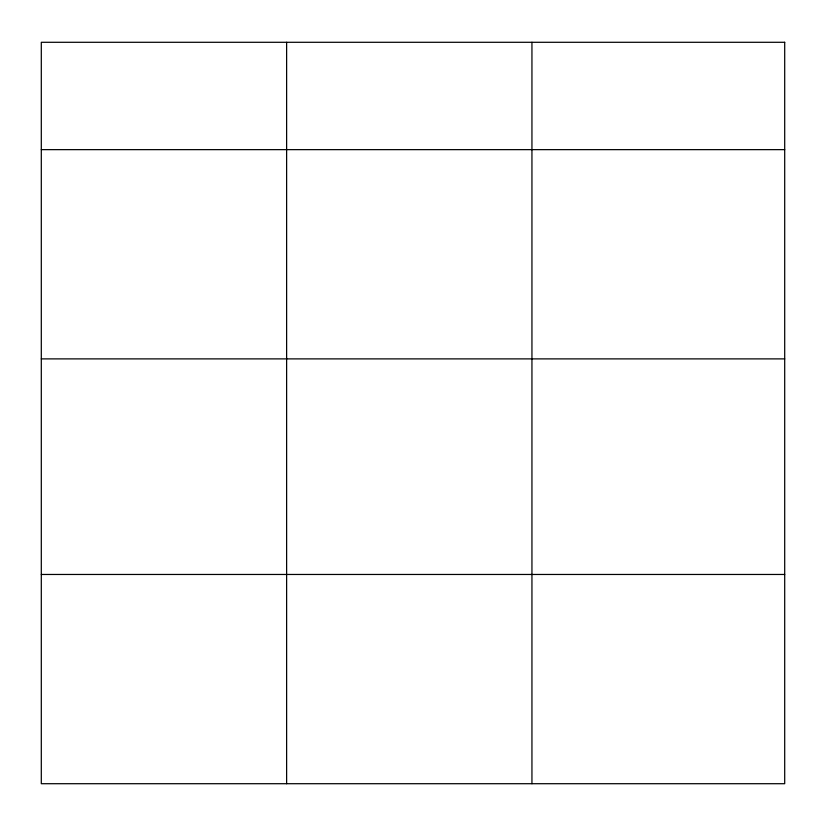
<?xml version="1.0" encoding="UTF-8"?>
<svg xmlns="http://www.w3.org/2000/svg" width="826" height="826" viewBox="0 0 826 826"><rect width="100%" height="100%" fill="white"/><g stroke="black" fill="none" stroke-linecap="round" stroke-linejoin="round"><path stroke-width="1.24" d="M41.3 149.64L784.7 149.64M41.3 358.887L784.7 358.887M41.3 574.462L784.7 574.462M531.944 42.291L531.944 783.709M286.622 42.291L286.622 783.709M784.7 42.291L41.3 42.291L41.3 783.709L784.7 783.709L784.7 42.291"/></g></svg>
